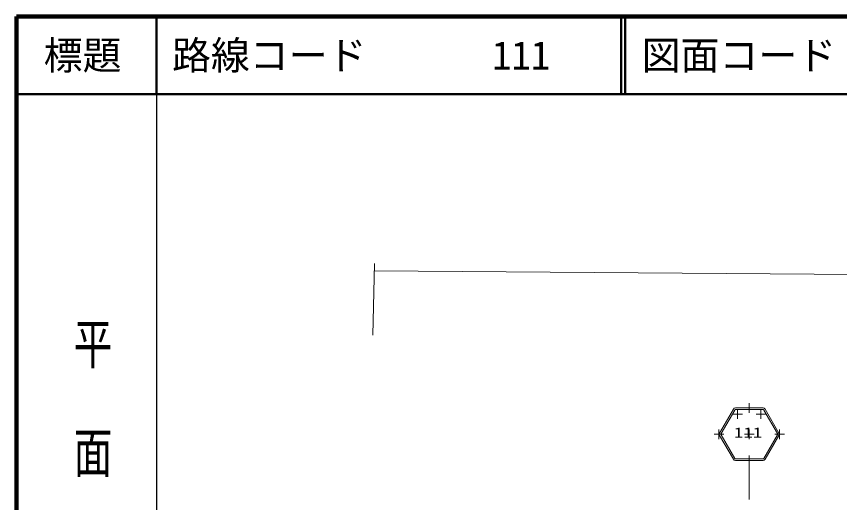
# Model space of a CAD drawing. Units: millimetres, scale not verified. Extents: x 12856 to 652856, y -57628 to 302372.
# Drawn here: x 12856 to 118680, y 239838 to 302372 of the extents above; entities that cross this region are included whole.
import ezdxf
from ezdxf.enums import TextEntityAlignment as Align

# ---------------------------------------------------------------- set-up
doc = ezdxf.new("R2010")
doc.units = ezdxf.units.MM
doc.header["$LTSCALE"] = 1000
for name, color, linetype, lineweight in [('M-TTL', 2, 'Continuous', 140), ('M-TTL-BAND', 7, 'Continuous', 25), ('M-TTL-LINE', 7, 'Continuous', 50), ('S-BGD', 7, 'Continuous', 13), ('S-BGD-HTXT', 6, 'Continuous', 13)]:
    doc.layers.add(name, color=color, linetype=linetype, lineweight=lineweight)
doc.layers.add('M-TTL-TXT', color=7, linetype='Continuous')
doc.styles.add('@ＭＳ ゴシック', font='')
doc.styles.add('ＭＳ ゴシック', font='')
doc.styles.get('@ＭＳ ゴシック').set_extended_font_data('@MS Gothic')
doc.styles.get('ＭＳ ゴシック').set_extended_font_data('MS Gothic')

# ---------------------------------------------------------------- blocks, each defined once
blk = doc.blocks.new('plus')
at = {"color": 0, "linetype": 'Continuous', "lineweight": -2}
for p, q in [((-1.25, 0), (1.25, 0)), ((0, -1.25), (0, 1.25))]:
    blk.add_line(p, q, dxfattribs=at)

msp = doc.modelspace()

# ---------------------------------------------------------------- linework, layer by layer
at = {"layer": 'M-TTL'}
for p, q in [((12856, 302372), (12856, -57628)), ((652856, 302372), (12856, 302372))]:
    msp.add_line(p, q, dxfattribs=at)
at = {"layer": 'M-TTL-BAND'}
msp.add_line((30856, 292372), (30856, -57628), dxfattribs=at)
at = {"layer": 'M-TTL-LINE'}
for p, q in [((30856, 302372), (30856, 292372)), ((90606, 302372), (90606, 292372)), ((91106, 302372), (91106, 292372)), ((12856, 292372), (652856, 292372))]:
    msp.add_line(p, q, dxfattribs=at)
at = {"layer": 'S-BGD'}
for p, q in [((105303, 252004), (108854, 252004)), ((103265, 248779), (105043, 251854)), ((103447, 248704), (105199, 251734)), ((105329, 251809), (108828, 251809)), ((108958, 251734), (110710, 248704)), ((109114, 251854), (110891, 248779)), ((103265, 248479), (105043, 245404)), ((103447, 248554), (105199, 245524)), ((110710, 248554), (108958, 245524)), ((110891, 248479), (109114, 245404)), ((105303, 245254), (108854, 245254)), ((108828, 245449), (105329, 245449)), ((107078, 245254), (107078, 240241))]:
    msp.add_line(p, q, dxfattribs=at)
for centre, radius, start, end in [((105303, 251704), 300, 90, 149.96338), ((108854, 251704), 300, 30.03671, 90), ((105329, 251659), 150, 90, 149.96338), ((108828, 251659), 150, 30.03671, 90), ((103525, 248629), 300, 149.96338, 210.0369), ((103577, 248629), 150, 149.96338, 210.0369), ((110580, 248629), 150, 329.96333, 30.03671), ((110632, 248629), 300, 329.96333, 30.03671), ((105329, 245599), 150, 210.0369, 270), ((108828, 245599), 150, 270, 329.96333), ((105303, 245554), 300, 210.0369, 270), ((108854, 245554), 300, 270, 329.96333)]:
    msp.add_arc(centre, radius, start, end, dxfattribs=at)
at = {"layer": 'S-BGD-HTXT'}
for p, q in [((58882, 270611), (58692, 261372)), ((58863, 269664), (309640, 267658))]:
    msp.add_line(p, q, dxfattribs=at)

# ---------------------------------------------------------------- block references
at = {"layer": 'S-BGD', "color": 6, "xscale": 500, "yscale": 500}
for p in [(107078, 252004), (107078, 252004), (105578, 251227), (108578, 251227), (103178, 248629), (107078, 248629), (110978, 248629)]:
    msp.add_blockref('plus', p, dxfattribs=at)
at = {"layer": 'S-BGD', "color": 1, "xscale": 500, "yscale": 500}
msp.add_blockref('plus', (107078, 245254), dxfattribs=at)

# ---------------------------------------------------------------- texts
at = {"layer": 'M-TTL-BAND', "style": '@ＭＳ ゴシック', "width": 1.4}
msp.add_text('平  面  図', height=3666, rotation=270, dxfattribs=at).set_placement((22633, 228847), align=Align.MIDDLE_RIGHT)
at = {"layer": 'M-TTL-TXT', "style": 'ＭＳ ゴシック'}
msp.add_text('標題', height=3666, dxfattribs=at).set_placement((21356, 297372), align=Align.MIDDLE_CENTER)
for s, p in [('路線コード', (32856, 297372)), ('図面コード', (93235, 297372)), ('111', (73998, 297372))]:
    msp.add_text(s, height=3666, dxfattribs=at).set_placement(p, align=Align.MIDDLE_LEFT)
at = {"layer": 'S-BGD', "style": 'ＭＳ ゴシック', "width": 1.35}
msp.add_text('111', height=1320, dxfattribs=at).set_placement((105106, 247783), align=Align.BOTTOM_LEFT)

doc.saveas('drawing.dxf')
